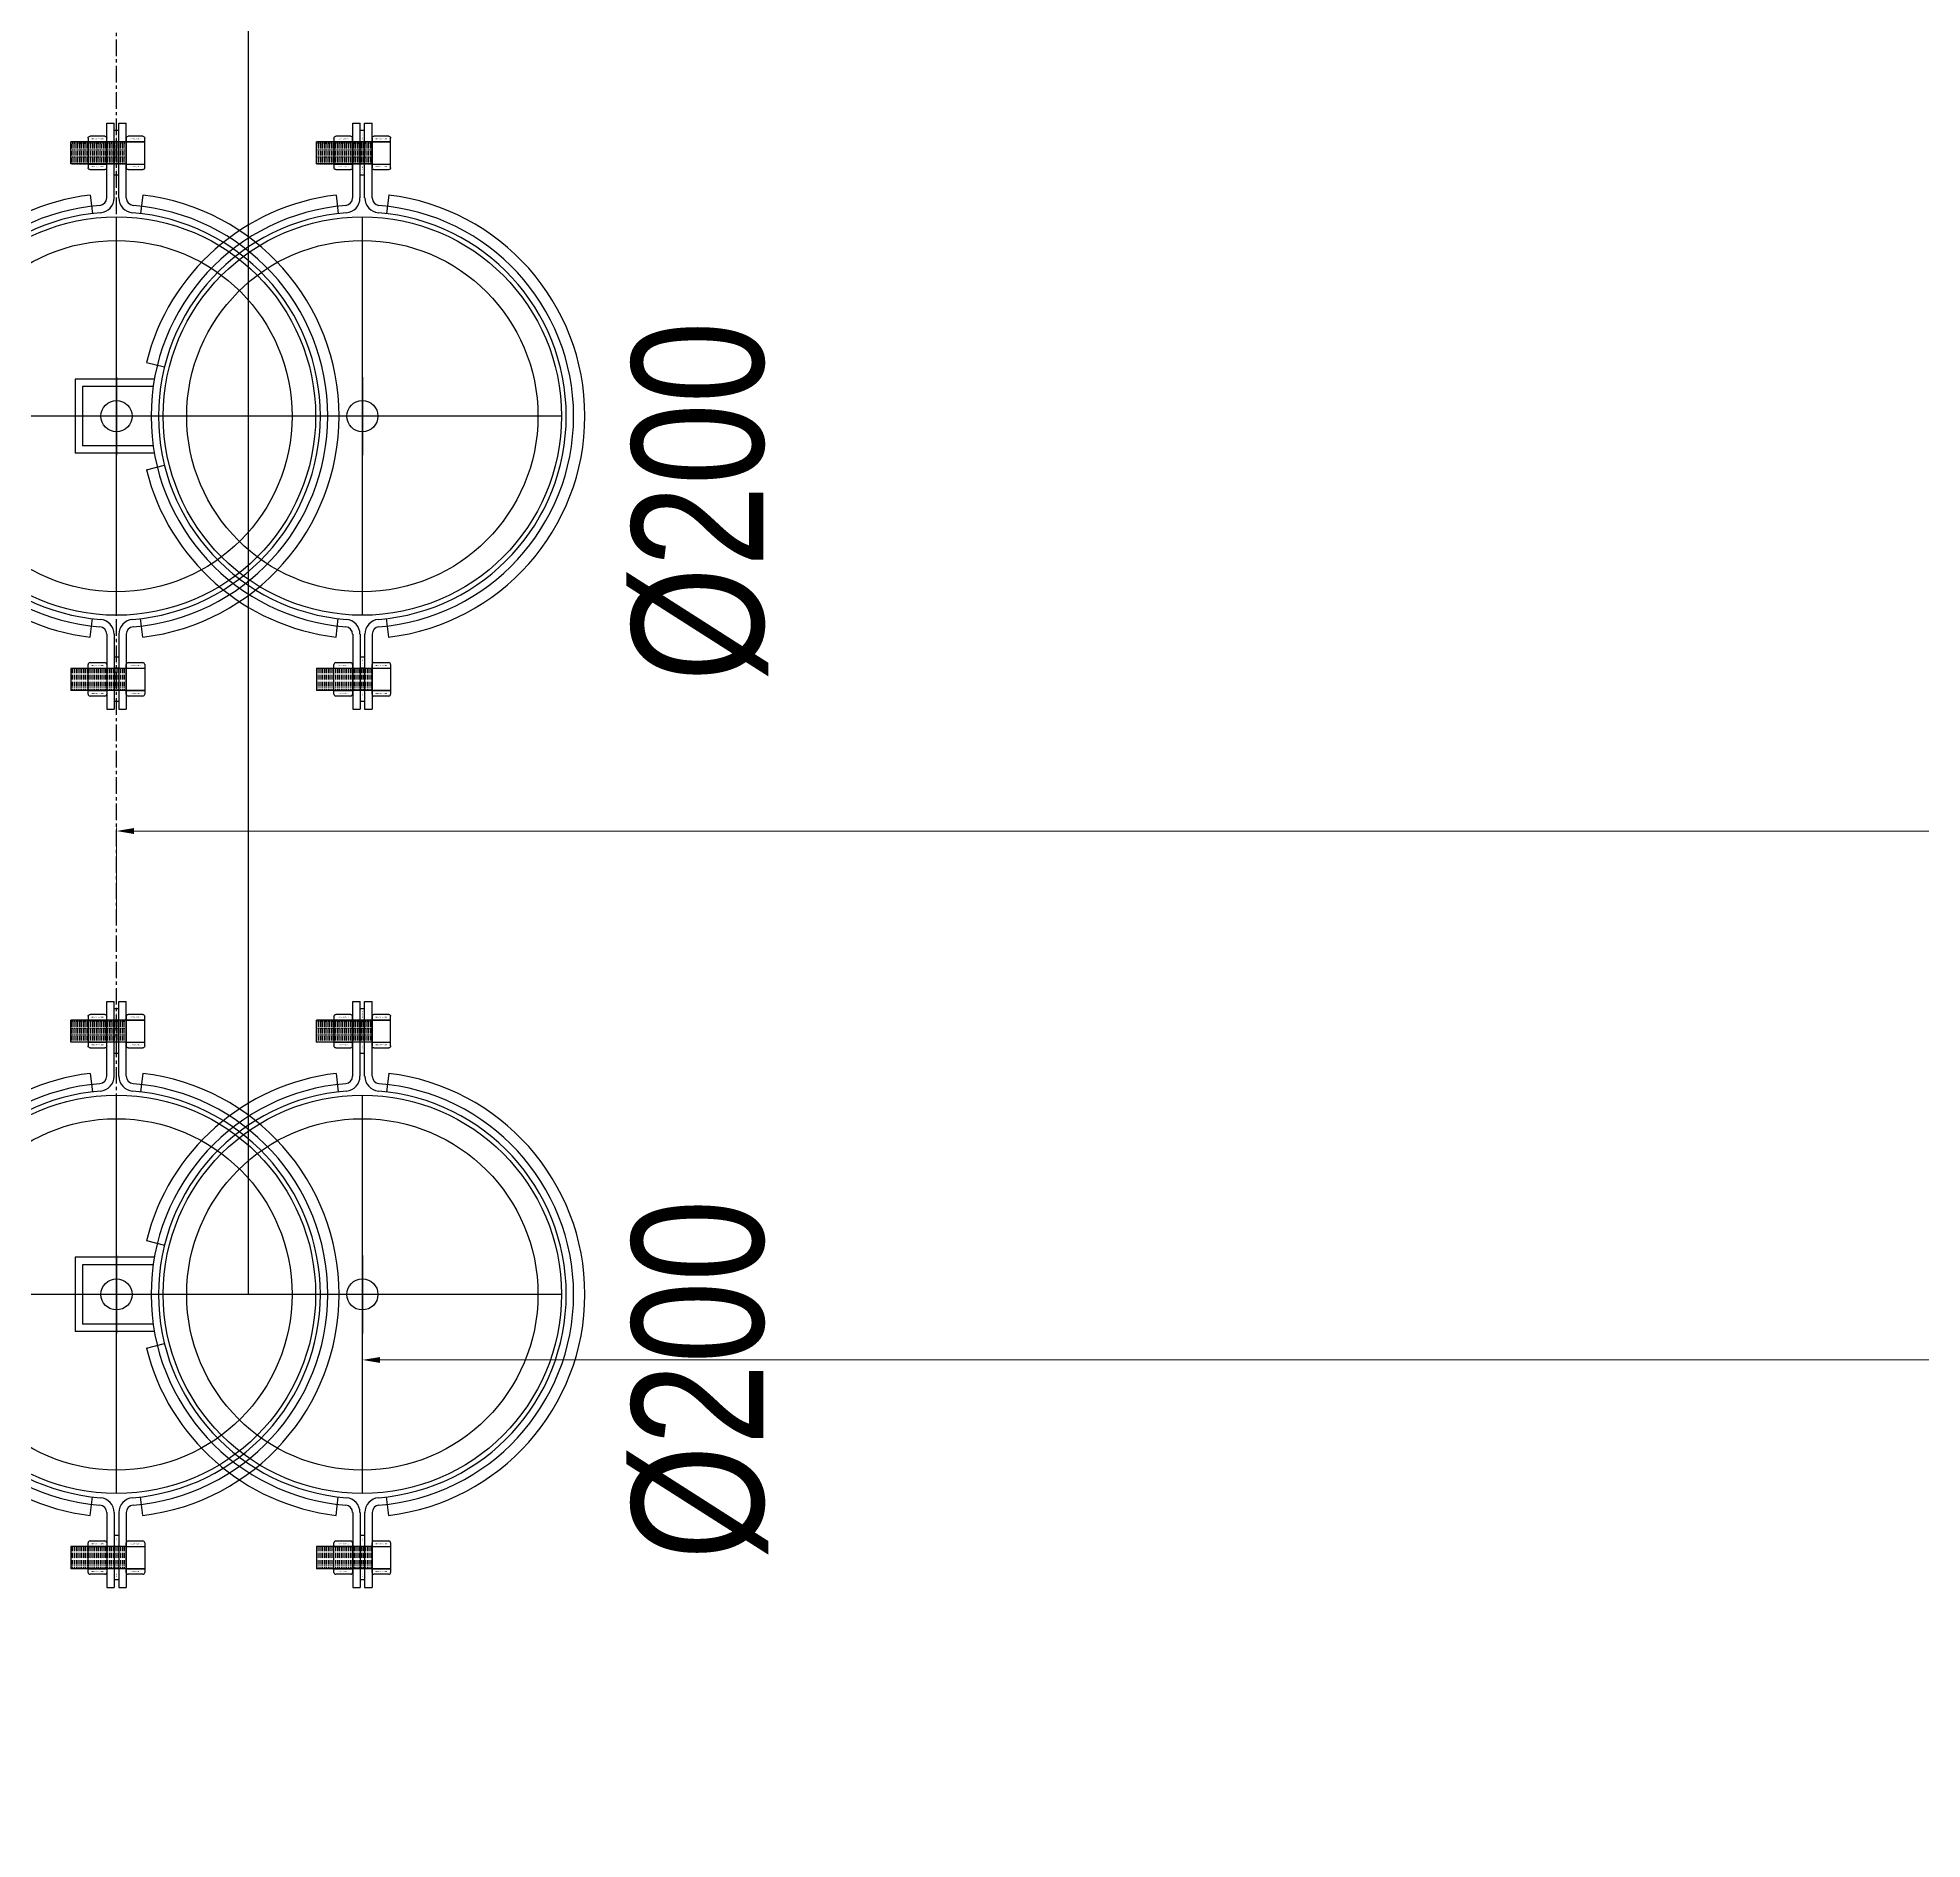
# Model space of a CAD drawing. Header units: millimetres. Extents: x -379292 to 1221486, y 92049 to 447512.
# Drawn here: x -28419 to -27346, y 177753 to 178779 of the extents above; entities that cross this region are included whole.
import ezdxf
from ezdxf.enums import TextEntityAlignment as Align

# ---------------------------------------------------------------- set-up
doc = ezdxf.new("R2010")
doc.units = ezdxf.units.MM
doc.linetypes.add('CENTER', pattern=[2, 1.25, -0.25, 0.25, -0.25])
doc.linetypes.add('DASHDOT', pattern=[25.4, 12.7, -6.35, 0, -6.35])
doc.layers.add('---OLCIU', color=7, linetype='Continuous', lineweight=9)
for name, color, linetype in [('1-PISSU-BORUSU', 6, 'PIS'), ('INKA', 142, 'Continuous'), ('M_YANGIN_SPR_ CAP', 7, 'Continuous')]:
    doc.layers.add(name, color=color, linetype=linetype)
doc.styles.add('cagdas', font='arial.ttf', dxfattribs={"width": 0.8, "height": 20})
doc.styles.add('DIM', font='arial.ttf')
doc.styles.add('DOA.ARIAL', font='arial.ttf')
doc.styles.get("Standard").update_dxf_attribs({"font": 'segoeuil.ttf'})
doc.linetypes.add('PIS', pattern='A,2.5,-0.09,[")",Standard,S=0.1,R=0,X=0,Y=-0.05],-0.035', length=2.625)
doc.linetypes.add('ZIGZAG', pattern='A,0.0001,-0.2,[131,ltypeshp.shx,S=0.2,R=0,X=-0.2,Y=0],-0.4,[131,ltypeshp.shx,S=0.2,R=180,X=0.2,Y=0],-0.2', length=0.8001)
doc.dimstyles.new('PRK 1-100', dxfattribs={"dimscale": 100, "dimtxt": 2.5, "dimasz": 1, "dimexe": 0.5, "dimexo": 1, "dimgap": 0.5, "dimtad": 1, "dimdec": 1, "dimzin": 9, "dimdsep": 46, "dimtxsty": 'DIM', "dimblk": 'ARCHTICK', "dimcen": 1.5, "dimdle": 0.5, "dimclrd": 256, "dimclre": 256, "dimclrt": 3, "dimadec": 8, "dimazin": 2, "dimtp": 0.1, "dimtm": 0.1, "dimtfac": 0.71, "dimtdec": 1, "dimtmove": 2, "dimatfit": 3, "dimfxl": 50, "dimfxlon": 1, "dimlwd": -1, "dimlwe": -1, "dimarcsym": 1})

# ---------------------------------------------------------------- blocks, each defined once
blk = doc.blocks.new('A$Cdf426c59')
at = {"layer": '1-PISSU-BORUSU', "color": 1, "linetype": 'DASHDOT', "ltscale": 7.5}
for p, q in [((0, -5.669), (0, 5.669)), ((5.669, 0), (-5.669, 0))]:
    blk.add_line(p, q, dxfattribs=at)
at = {"layer": '1-PISSU-BORUSU', "color": 1, "linetype": 'Continuous'}
blk.add_circle((0, 0), 5.669, dxfattribs=at)
at = {"layer": '1-PISSU-BORUSU', "linetype": 'Continuous'}
blk.add_circle((0, 0), 5, dxfattribs=at)
blk = doc.blocks.new('INKA M12 SOMUN')
at = {"layer": 'INKA', "linetype": 'Continuous'}
for p, q in [((4150.36, 639.91), (4150.36, 640.71)), ((4150.46, 640.81), (4152.06, 640.81)), ((4150.66, 639.81), (4150.66, 640.81)), ((4151.86, 640.81), (4151.86, 639.81)), ((4152.16, 640.71), (4152.16, 639.91)), ((4152.06, 639.81), (4150.46, 639.81))]:
    blk.add_line(p, q, dxfattribs=at)
at = {"layer": 'INKA', "linetype": 'ZIGZAG', "ltscale": 0.1}
for p, q in [((4150.66, 639.81), (4150.66, 640.81)), ((4151.86, 639.81), (4151.86, 640.81))]:
    blk.add_line(p, q, dxfattribs=at)
at = {"layer": 'INKA', "linetype": 'Continuous'}
for centre, start, end in [((4150.46, 640.71), 90, 180), ((4152.06, 640.71), 0, 90), ((4150.46, 639.91), 180, 270), ((4152.06, 639.91), 270, 0)]:
    blk.add_arc(centre, 0.1, start, end, dxfattribs=at)
at = {"style": 'cagdas'}
for p in [(4150.49, 640), (4151.99, 640)]:
    blk.add_text('INKA M12 SOMUN', height=0.0525, rotation=90, dxfattribs=at).set_placement(p, align=Align.TOP_LEFT)
blk = doc.blocks.new('PULM12')
at = {"layer": 'INKA', "linetype": 'Continuous'}
for p, q in [((4155.66, 1097.83), (4155.66, 1097.58)), ((4155.66, 1097.83), (4158.06, 1097.83)), ((4155.66, 1097.58), (4158.06, 1097.58)), ((4156.26, 1097.83), (4156.26, 1097.58)), ((4157.46, 1097.83), (4157.46, 1097.58)), ((4158.06, 1097.83), (4158.06, 1097.58))]:
    blk.add_line(p, q, dxfattribs=at)
at = {"style": 'cagdas'}
for p in [(4155.78, 1097.73), (4157.59, 1097.73)]:
    blk.add_text('INKA M12 PUL', height=0.039, dxfattribs=at).set_placement(p, align=Align.TOP_LEFT)
blk = doc.blocks.new('A$Ca5a3e651')
at = {"layer": 'INKA', "linetype": 'Continuous'}
h = blk.add_hatch(dxfattribs=at)
h.set_pattern_fill('ACAD_ISO10W100', color=256, scale=0.021111, angle=-90, style=0)
h.set_pattern_definition([(90, (413.14908, -104.13396), (0.105555556, -2e-17), [0.253333333, -0.063333333, 0.010555556, -0.063333333])])
h.paths.add_polyline_path([(0.55, 15.62), (0.55, 14.36), (-2.61, 14.36), (-2.61, 15.62)])
h = blk.add_hatch(dxfattribs=at)
h.set_pattern_fill('ACAD_ISO10W100', color=256, scale=0.021111, angle=-90, style=0)
h.set_pattern_definition([(270, (413.14908, 104.13396), (0.105555556, -2e-17), [0.253333333, -0.063333333, 0.010555556, -0.063333333])])
h.paths.add_polyline_path([(0.55, -15.62), (0.55, -14.36), (-2.61, -14.36), (-2.61, -15.62)])
at = {"layer": 'INKA'}
for p, q in [((-0.55, 16.68), (-0.13, 16.68)), ((-0.55, 12.42), (-0.55, 16.68)), ((-0.13, 12.42), (-0.13, 16.68)), ((0.13, 12.42), (0.13, 16.68)), ((0.13, 16.68), (0.55, 16.68)), ((0.55, 12.42), (0.55, 16.68)), ((-2.61, 14.36), (-2.61, 15.62)), ((0.55, 15.62), (-2.61, 15.62)), ((0.55, 14.36), (-2.61, 14.36)), ((-1.5, 12.58), (-1.37, 11.53)), ((1.5, 12.58), (1.37, 11.53)), ((-12.29, 3.06), (-11.27, 2.8)), ((0, 2.22), (0, -2.22)), ((-11.85, 2.11), (-16.36, 2.11)), ((-16.36, 2.11), (-16.36, -2.11)), ((-15.94, 1.69), (-15.94, -1.69)), ((-11.91, 1.69), (-15.94, 1.69)), ((2.22, 0), (-2.22, 0)), ((-11.85, -2.11), (-16.36, -2.11)), ((-11.91, -1.69), (-15.94, -1.69)), ((-12.29, -3.06), (-11.27, -2.8)), ((-1.5, -12.58), (-1.37, -11.53)), ((1.5, -12.58), (1.37, -11.53)), ((-0.55, -12.42), (-0.55, -16.68)), ((-0.13, -12.42), (-0.13, -16.68)), ((0.13, -12.42), (0.13, -16.68)), ((0.55, -12.42), (0.55, -16.68)), ((0.55, -14.36), (-2.61, -14.36)), ((-2.61, -14.36), (-2.61, -15.62)), ((0.55, -15.62), (-2.61, -15.62)), ((-0.55, -16.68), (-0.13, -16.68)), ((0.13, -16.68), (0.55, -16.68))]:
    blk.add_line(p, q, dxfattribs=at)
blk.add_circle((0, 0), 0.886, dxfattribs=at)
for centre, radius, start, end in [((0, 0), 12.67, 96.7854, 166.0366), ((0, 0), 12.03, 94.496, 265.504), ((-0.98, 12.42), 0.422, 274.496, 0), ((-0.98, 12.42), 0.844, 274.496, 0), ((0.98, 12.42), 0.844, 180, 265.504), ((0.98, 12.42), 0.422, 180, 265.504), ((0, 0), 12.03, 274.496, 85.504), ((0, 0), 12.67, 276.7854, 83.2146), ((0, 0), 11.61, 94.496, 265.504), ((0, 0), 11.61, 274.496, 85.504), ((0, 0), 12.67, 193.9634, 263.2146), ((-0.98, -12.42), 0.844, 0, 85.504), ((0.98, -12.42), 0.844, 94.496, 180), ((-0.98, -12.42), 0.422, 0, 85.504), ((0.98, -12.42), 0.422, 94.496, 180)]:
    blk.add_arc(centre, radius, start, end, dxfattribs=at)
at = {"layer": '1-PISSU-BORUSU', "color": 6, "xscale": 2, "yscale": 2, "zscale": 2}
blk.add_blockref('A$Cdf426c59', (0, 0), dxfattribs=at)
at = {"layer": 'INKA', "linetype": 'Continuous', "yscale": 1.055555555555556, "zscale": 1.055555555555556, "rotation": 270}
for name, p, xscale in [('PULM12', (-1158.69, -4372.81), -1.055555555555556), ('INKA M12 SOMUN', (-676.97, -4366.9), -1.055555555555556), ('INKA M12 SOMUN', (-674.8, -4366.9), -1.055555555555556), ('PULM12', (-1158.69, 4372.81), 1.055555555555556), ('INKA M12 SOMUN', (-676.97, 4366.9), 1.055555555555556), ('INKA M12 SOMUN', (-674.8, 4366.9), 1.055555555555556)]:
    blk.add_blockref(name, p, dxfattribs=dict(at, xscale=xscale))
blk = doc.blocks.new('*D1184')
at = {"layer": '---OLCIU', "ltscale": 25, "transparency": 16777216}
for p, q in [((-28234.5, 177976.2), (-28234.5, 178028.2)), ((-28224.5, 178026.2), (-25834.5, 178026.2)), ((-25824.5, 177976.2), (-25824.5, 178028.2))]:
    blk.add_line(p, q, dxfattribs=at)
for points in [[(-28224.5, 178027.8), (-28224.5, 178024.5), (-28234.5, 178026.2)], [(-25834.5, 178027.8), (-25834.5, 178024.5), (-25824.5, 178026.2)]]:
    blk.add_solid(points, dxfattribs=at)
at = {"layer": 'Defpoints', "color": 0, "ltscale": 25, "transparency": 16777216}
for p in [(-25824.5, 178026.2), (-28234.5, 177892.7, 0), (-25824.5, 177753.3)]:
    blk.add_point(p, dxfattribs=at)
at = {"layer": '---OLCIU', "ltscale": 25, "transparency": 16777216, "insert": (-27029.5, 178038.8), "char_height": 15, "attachment_point": 5, "style": 'DIM'}
blk.add_mtext('2410', dxfattribs=at)
blk = doc.blocks.new('NOKTA001')
at = {"color": 0, "linetype": 'Continuous', "const_width": 0.5}
blk.add_lwpolyline([(-0.25, 0, 1), (0.25, 0, 1)], format="xyb", close=True, dxfattribs=at)
blk = doc.blocks.new('LDR1-5')
at = {"color": 0, "ltscale": 25}
blk.add_line((0, 0), (-2, 0), dxfattribs=at)
at = {"color": 0, "ltscale": 25, "xscale": 0.5, "yscale": 0.5, "zscale": 0.5}
blk.add_blockref('NOKTA001', (0, 0), dxfattribs=at)
blk = doc.blocks.new('*D1185')
at = {"layer": '---OLCIU', "ltscale": 25, "transparency": 16777216}
for p, q in [((-28374.5, 178277.3), (-28374.5, 178329.3)), ((-28364.5, 178327.3), (-25834.5, 178327.3)), ((-25824.5, 178277.3), (-25824.5, 178329.3))]:
    blk.add_line(p, q, dxfattribs=at)
for points in [[(-28364.5, 178329), (-28364.5, 178325.6), (-28374.5, 178327.3)], [(-25834.5, 178329), (-25834.5, 178325.6), (-25824.5, 178327.3)]]:
    blk.add_solid(points, dxfattribs=at)
at = {"layer": 'Defpoints', "color": 0, "ltscale": 25, "transparency": 16777216}
for p in [(-25824.5, 178327.3), (-28374.5, 178054.6, 0), (-25824.5, 177923.6)]:
    blk.add_point(p, dxfattribs=at)
at = {"layer": '---OLCIU', "ltscale": 25, "transparency": 16777216, "insert": (-27099.5, 178340), "char_height": 15, "attachment_point": 5, "style": 'DIM'}
blk.add_mtext('2550', dxfattribs=at)

msp = doc.modelspace()

# ---------------------------------------------------------------- linework, layer by layer
at = {"layer": '1-PISSU-BORUSU', "color": 1, "linetype": 'CENTER', "ltscale": 7.5}
msp.add_line((-28374.5, 178063.5, 0), (-28374.5, 180391.1, 0), dxfattribs=at)
at = {"layer": '1-PISSU-BORUSU', "color": 6, "linetype": 'Continuous'}
msp.add_line((-28299.5, 180119.8, 0), (-28299.5, 178063.5, 0), dxfattribs=at)

# ---------------------------------------------------------------- block references
at = {"ltscale": 25, "xscale": 10, "yscale": 10, "zscale": 10}
for p in [(-28374.5, 178563.5, 0), (-28234.5, 178563.5, 0), (-28374.5, 178063.5, 0), (-28234.5, 178063.5, 0)]:
    msp.add_blockref('A$Ca5a3e651', p, dxfattribs=at)

# ---------------------------------------------------------------- texts
at = {"layer": 'M_YANGIN_SPR_ CAP', "ltscale": 0.01, "style": 'DOA.ARIAL', "width": 0.8}
for p in [(-28081.1, 178514.9, -155276.6), (-28081.1, 178014.9, -155276.6)]:
    msp.add_text('%%C200', height=75, rotation=90, dxfattribs=at).set_placement(p, align=Align.TOP_CENTER)

# ---------------------------------------------------------------- dimensions: what is measured, and where the dimension line sits
at = {"layer": '---OLCIU', "ltscale": 25}
for base, p1, p2, picture, middle in [((-25824.5, 178327.3), (-28374.5, 178054.6, 0), (-25824.5, 177923.6), '*D1185', (-27099.5, 178340)), ((-25824.5, 178026.2), (-28234.5, 177892.7, 0), (-25824.5, 177753.3), '*D1184', (-27029.5, 178038.8))]:
    dim = msp.add_linear_dim(base=base, p1=p1, p2=p2, dimstyle='PRK 1-100', override={"dimtxt": 0.15, "dimasz": 0.1, "dimexe": 0.02, "dimexo": 0.5, "dimgap": 0.05, "dimdec": 0, "dimzin": 0, "dimcen": 0.5, "dimdle": 0.01, "dimclrt": 256, "dimtdec": 0, "dimldrblk": 'LDR1-5', "dimfxl": 0.5}, dxfattribs=at)
    dim.commit()
    dim.dimension.update_dxf_attribs({"geometry": picture, "text_midpoint": middle})

doc.saveas('drawing.dxf')
